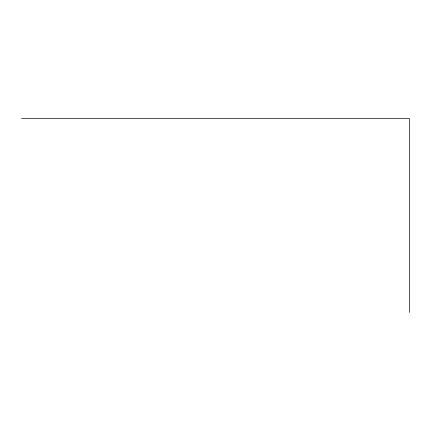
<?xml version="1.0" encoding="UTF-8"?>
<svg xmlns="http://www.w3.org/2000/svg" width="431" height="431" viewBox="0 0 431 431"><rect width="100%" height="100%" fill="white"/><g stroke="black" fill="none" stroke-linecap="round" stroke-linejoin="round"><path stroke-width="0.65" d="M21.55 118.525L409.45 118.525L409.45 312.475"/></g></svg>
